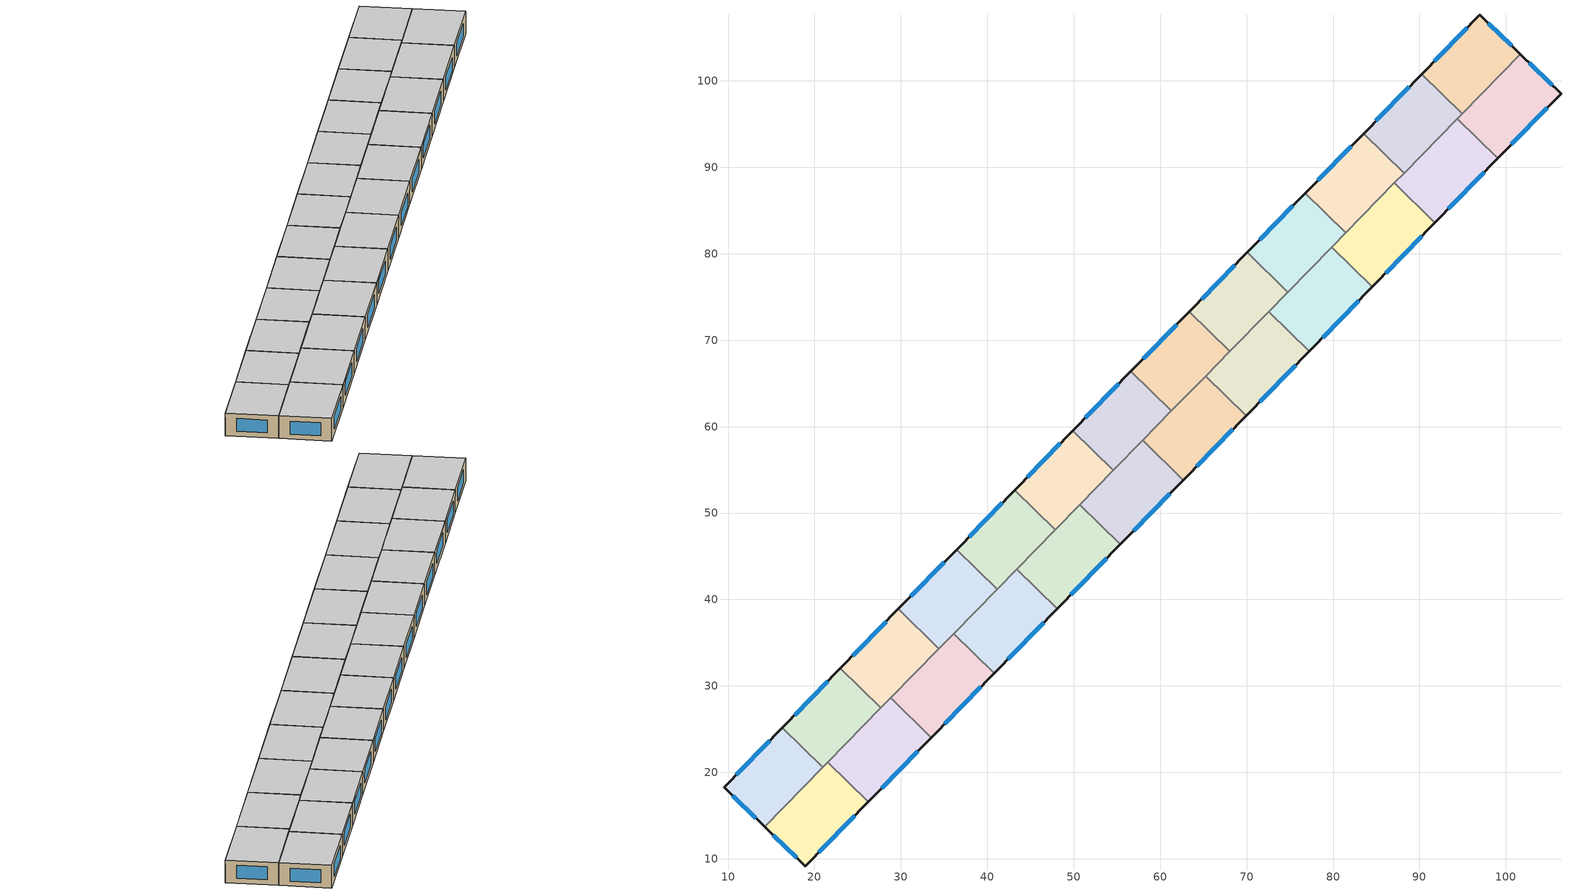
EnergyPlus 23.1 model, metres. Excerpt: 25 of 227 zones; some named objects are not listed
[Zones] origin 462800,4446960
b34ba2d606779dca_F3_dwelling_0
 floor to b34ba2d606779dca_F2_dwelling_0 (EU_floor_Construction): 101.67,103.07 94.93,96.19 90.25,100.77 96.97,107.64 z9
 wall outside (EU_wall_Construction): 101.67,103.07 96.97,107.64 90.25,100.77 z9:12
 wall to b34ba2d606779dca_F3_dwelling_1 (EU_wall_Construction): 90.25,100.77 94.93,96.19 z9:12
 wall to b34ba2d606779dca_F3_dwelling_13 (EU_wall_Construction): 94.93,96.19 101.67,103.07 z9:12
 window (EU_Window_Construction): 95.53,106.17 91.69,102.24 / 100.66,104.05 97.97,106.66 z9.64:11.36
 ceiling to b34ba2d606779dca_F4_dwelling_0 (EU_floor_Construction): 94.93,96.19 101.67,103.07 96.97,107.64 90.25,100.77 z12
b34ba2d606779dca_F3_dwelling_1
 floor to b34ba2d606779dca_F2_dwelling_1 (EU_floor_Construction): 94.93,96.19 88.21,89.31 83.52,93.9 90.25,100.77 z9
 wall outside (EU_wall_Construction): 90.25,100.77 83.52,93.9 z9:12
 wall to b34ba2d606779dca_F3_dwelling_2 (EU_wall_Construction): 83.52,93.9 88.21,89.31 z9:12
 wall to b34ba2d606779dca_F3_dwelling_14 (EU_wall_Construction): 88.21,89.31 94.39,95.63 z9:12
 wall to b34ba2d606779dca_F3_dwelling_13 (EU_wall_Construction): 94.39,95.63 94.93,96.19 z9:12
 window (EU_Window_Construction): 88.81,99.3 84.96,95.37 z9.64:11.36
 ceiling to b34ba2d606779dca_F4_dwelling_1 (EU_floor_Construction): 88.21,89.31 94.93,96.19 90.25,100.77 83.52,93.9 z12
b34ba2d606779dca_F3_dwelling_10
 floor to b34ba2d606779dca_F2_dwelling_10 (EU_floor_Construction): 34.41,34.32 27.68,27.45 22.99,32.03 29.72,38.91 z9
 wall outside (EU_wall_Construction): 29.72,38.91 22.99,32.03 z9:12
 wall to b34ba2d606779dca_F3_dwelling_9 (EU_wall_Construction): 34.41,34.32 29.72,38.91 z9:12
 wall to b34ba2d606779dca_F3_dwelling_11 (EU_wall_Construction): 22.99,32.03 27.68,27.45 z9:12
 wall to b34ba2d606779dca_F3_dwelling_22 (EU_wall_Construction): 28.82,28.61 34.41,34.32 z9:12
 wall to b34ba2d606779dca_F3_dwelling_23 (EU_wall_Construction): 27.68,27.45 28.82,28.61 z9:12
 window (EU_Window_Construction): 28.28,37.43 24.43,33.5 z9.64:11.36
 ceiling to b34ba2d606779dca_F4_dwelling_10 (EU_floor_Construction): 27.68,27.45 34.41,34.32 29.72,38.91 22.99,32.03 z12
b34ba2d606779dca_F3_dwelling_11
 floor to b34ba2d606779dca_F2_dwelling_11 (EU_floor_Construction): 27.68,27.45 20.96,20.57 16.27,25.16 22.99,32.03 z9
 wall outside (EU_wall_Construction): 22.99,32.03 16.27,25.16 z9:12
 wall to b34ba2d606779dca_F3_dwelling_12 (EU_wall_Construction): 16.27,25.16 20.96,20.57 z9:12
 wall to b34ba2d606779dca_F3_dwelling_23 (EU_wall_Construction): 21.54,21.17 27.68,27.45 z9:12
 wall to b34ba2d606779dca_F3_dwelling_24 (EU_wall_Construction): 20.96,20.57 21.54,21.17 z9:12
 window (EU_Window_Construction): 21.55,30.56 17.71,26.63 z9.64:11.36
 ceiling to b34ba2d606779dca_F4_dwelling_11 (EU_floor_Construction): 20.96,20.57 27.68,27.45 22.99,32.03 16.27,25.16 z12
b34ba2d606779dca_F3_dwelling_12
 floor to b34ba2d606779dca_F2_dwelling_12 (EU_floor_Construction): 20.96,20.57 14.24,13.71 9.53,18.27 16.27,25.16 z9
 wall outside (EU_wall_Construction): 16.27,25.16 9.53,18.27 14.24,13.71 z9:12
 wall to b34ba2d606779dca_F3_dwelling_24 (EU_wall_Construction): 14.24,13.71 20.96,20.57 z9:12
 window (EU_Window_Construction): 10.54,17.29 13.23,14.69 / 14.83,23.68 10.97,19.75 z9.64:11.36
 ceiling to b34ba2d606779dca_F4_dwelling_12 (EU_floor_Construction): 14.24,13.71 20.96,20.57 16.27,25.16 9.53,18.27 z12
b34ba2d606779dca_F3_dwelling_13
 floor to b34ba2d606779dca_F2_dwelling_13 (EU_floor_Construction): 106.37,98.5 99.08,91.05 94.39,95.63 101.67,103.07 z9
 wall outside (EU_wall_Construction): 99.08,91.05 106.37,98.5 101.67,103.07 z9:12
 wall to b34ba2d606779dca_F3_dwelling_14 (EU_wall_Construction): 94.39,95.63 99.08,91.05 z9:12
 window (EU_Window_Construction): 105.36,99.48 102.68,102.09 / 100.64,92.64 104.81,96.91 z9.64:11.36
 ceiling to b34ba2d606779dca_F4_dwelling_13 (EU_floor_Construction): 99.08,91.05 106.37,98.5 101.67,103.07 94.39,95.63 z12
b34ba2d606779dca_F3_dwelling_14
 floor to b34ba2d606779dca_F2_dwelling_14 (EU_floor_Construction): 99.08,91.05 91.79,83.6 87.11,88.19 94.39,95.63 z9
 wall outside (EU_wall_Construction): 91.79,83.6 99.08,91.05 z9:12
 wall to b34ba2d606779dca_F3_dwelling_15 (EU_wall_Construction): 87.11,88.19 91.79,83.6 z9:12
 wall to b34ba2d606779dca_F3_dwelling_2 (EU_wall_Construction): 88.21,89.31 87.11,88.19 z9:12
 window (EU_Window_Construction): 93.35,85.2 97.52,89.45 z9.64:11.36
 ceiling to b34ba2d606779dca_F4_dwelling_14 (EU_floor_Construction): 91.79,83.6 99.08,91.05 94.39,95.63 87.11,88.19 z12
b34ba2d606779dca_F3_dwelling_15
 floor to b34ba2d606779dca_F2_dwelling_15 (EU_floor_Construction): 91.79,83.6 84.51,76.16 79.82,80.74 87.11,88.19 z9
 wall outside (EU_wall_Construction): 84.51,76.16 91.79,83.6 z9:12
 wall to b34ba2d606779dca_F3_dwelling_16 (EU_wall_Construction): 79.82,80.74 84.51,76.16 z9:12
 wall to b34ba2d606779dca_F3_dwelling_2 (EU_wall_Construction): 87.11,88.19 81.48,82.44 z9:12
 wall to b34ba2d606779dca_F3_dwelling_3 (EU_wall_Construction): 81.48,82.44 79.82,80.74 z9:12
 window (EU_Window_Construction): 86.07,77.75 90.23,82.01 z9.64:11.36
 ceiling to b34ba2d606779dca_F4_dwelling_15 (EU_floor_Construction): 84.51,76.16 91.79,83.6 87.11,88.19 79.82,80.74 z12
b34ba2d606779dca_F3_dwelling_16
 floor to b34ba2d606779dca_F2_dwelling_16 (EU_floor_Construction): 84.51,76.16 77.22,68.71 72.54,73.29 79.82,80.74 z9
 wall outside (EU_wall_Construction): 77.22,68.71 84.51,76.16 z9:12
 wall to b34ba2d606779dca_F3_dwelling_17 (EU_wall_Construction): 72.54,73.29 77.22,68.71 z9:12
 wall to b34ba2d606779dca_F3_dwelling_3 (EU_wall_Construction): 79.82,80.74 74.76,75.57 z9:12
 wall to b34ba2d606779dca_F3_dwelling_4 (EU_wall_Construction): 74.76,75.57 72.54,73.29 z9:12
 window (EU_Window_Construction): 78.78,70.3 82.95,74.56 z9.64:11.36
 ceiling to b34ba2d606779dca_F4_dwelling_16 (EU_floor_Construction): 77.22,68.71 84.51,76.16 79.82,80.74 72.54,73.29 z12
b34ba2d606779dca_F3_dwelling_17
 floor to b34ba2d606779dca_F2_dwelling_17 (EU_floor_Construction): 77.22,68.71 69.94,61.26 65.25,65.85 72.54,73.29 z9
 wall outside (EU_wall_Construction): 69.94,61.26 77.22,68.71 z9:12
 wall to b34ba2d606779dca_F3_dwelling_18 (EU_wall_Construction): 65.25,65.85 69.94,61.26 z9:12
 wall to b34ba2d606779dca_F3_dwelling_4 (EU_wall_Construction): 72.54,73.29 68.03,68.69 z9:12
 wall to b34ba2d606779dca_F3_dwelling_5 (EU_wall_Construction): 68.03,68.69 65.25,65.85 z9:12
 window (EU_Window_Construction): 71.5,62.86 75.66,67.11 z9.64:11.36
 ceiling to b34ba2d606779dca_F4_dwelling_17 (EU_floor_Construction): 69.94,61.26 77.22,68.71 72.54,73.29 65.25,65.85 z12
b34ba2d606779dca_F3_dwelling_18
 floor to b34ba2d606779dca_F2_dwelling_18 (EU_floor_Construction): 69.94,61.26 62.65,53.82 57.97,58.4 65.25,65.85 z9
 wall outside (EU_wall_Construction): 62.65,53.82 69.94,61.26 z9:12
 wall to b34ba2d606779dca_F3_dwelling_19 (EU_wall_Construction): 57.97,58.4 62.65,53.82 z9:12
 wall to b34ba2d606779dca_F3_dwelling_5 (EU_wall_Construction): 65.25,65.85 61.31,61.82 z9:12
 wall to b34ba2d606779dca_F3_dwelling_6 (EU_wall_Construction): 61.31,61.82 57.97,58.4 z9:12
 window (EU_Window_Construction): 64.21,55.41 68.38,59.67 z9.64:11.36
 ceiling to b34ba2d606779dca_F4_dwelling_18 (EU_floor_Construction): 62.65,53.82 69.94,61.26 65.25,65.85 57.97,58.4 z12
b34ba2d606779dca_F3_dwelling_19
 floor to b34ba2d606779dca_F2_dwelling_19 (EU_floor_Construction): 62.65,53.82 55.37,46.37 50.68,50.96 57.97,58.4 z9
 wall outside (EU_wall_Construction): 55.37,46.37 62.65,53.82 z9:12
 wall to b34ba2d606779dca_F3_dwelling_20 (EU_wall_Construction): 50.68,50.96 55.37,46.37 z9:12
 wall to b34ba2d606779dca_F3_dwelling_7 (EU_wall_Construction): 54.58,54.94 50.68,50.96 z9:12
 wall to b34ba2d606779dca_F3_dwelling_6 (EU_wall_Construction): 57.97,58.4 54.58,54.94 z9:12
 window (EU_Window_Construction): 56.93,47.97 61.09,52.22 z9.64:11.36
 ceiling to b34ba2d606779dca_F4_dwelling_19 (EU_floor_Construction): 55.37,46.37 62.65,53.82 57.97,58.4 50.68,50.96 z12
b34ba2d606779dca_F3_dwelling_2
 floor to b34ba2d606779dca_F2_dwelling_2 (EU_floor_Construction): 88.21,89.31 81.48,82.44 76.8,87.03 83.52,93.9 z9
 wall outside (EU_wall_Construction): 83.52,93.9 76.8,87.03 z9:12
 wall to b34ba2d606779dca_F3_dwelling_3 (EU_wall_Construction): 76.8,87.03 81.48,82.44 z9:12
 window (EU_Window_Construction): 82.08,92.43 78.24,88.5 z9.64:11.36
 ceiling to b34ba2d606779dca_F4_dwelling_2 (EU_floor_Construction): 81.48,82.44 88.21,89.31 83.52,93.9 76.8,87.03 z12
b34ba2d606779dca_F3_dwelling_20
 floor to b34ba2d606779dca_F2_dwelling_20 (EU_floor_Construction): 55.37,46.37 48.08,38.92 43.4,43.51 50.68,50.96 z9
 wall outside (EU_wall_Construction): 48.08,38.92 55.37,46.37 z9:12
 wall to b34ba2d606779dca_F3_dwelling_21 (EU_wall_Construction): 43.4,43.51 48.08,38.92 z9:12
 wall to b34ba2d606779dca_F3_dwelling_8 (EU_wall_Construction): 47.86,48.07 43.4,43.51 z9:12
 wall to b34ba2d606779dca_F3_dwelling_7 (EU_wall_Construction): 50.68,50.95 47.86,48.07 z9:12
 window (EU_Window_Construction): 49.64,40.52 53.81,44.78 z9.64:11.36
 ceiling to b34ba2d606779dca_F4_dwelling_20 (EU_floor_Construction): 48.08,38.92 55.37,46.37 50.68,50.96 43.4,43.51 z12
b34ba2d606779dca_F3_dwelling_21
 floor to b34ba2d606779dca_F2_dwelling_21 (EU_floor_Construction): 48.08,38.92 40.79,31.48 36.11,36.06 43.4,43.51 z9
 wall outside (EU_wall_Construction): 40.79,31.48 48.08,38.92 z9:12
 wall to b34ba2d606779dca_F3_dwelling_22 (EU_wall_Construction): 36.11,36.06 40.79,31.48 z9:12
 wall to b34ba2d606779dca_F3_dwelling_9 (EU_wall_Construction): 41.13,41.19 36.11,36.06 z9:12
 wall to b34ba2d606779dca_F3_dwelling_8 (EU_wall_Construction): 43.39,43.51 41.13,41.2 z9:12
 window (EU_Window_Construction): 42.36,33.07 46.52,37.33 z9.64:11.36
 ceiling to b34ba2d606779dca_F4_dwelling_21 (EU_floor_Construction): 40.79,31.48 48.08,38.92 43.4,43.51 36.11,36.06 z12
b34ba2d606779dca_F3_dwelling_22
 floor to b34ba2d606779dca_F2_dwelling_22 (EU_floor_Construction): 40.79,31.48 33.51,24.03 28.82,28.61 36.11,36.06 z9
 wall outside (EU_wall_Construction): 33.51,24.03 40.79,31.48 z9:12
 wall to b34ba2d606779dca_F3_dwelling_23 (EU_wall_Construction): 28.82,28.61 33.51,24.03 z9:12
 wall to b34ba2d606779dca_F3_dwelling_9 (EU_wall_Construction): 36.11,36.06 34.41,34.32 z9:12
 window (EU_Window_Construction): 35.07,25.62 39.23,29.88 z9.64:11.36
 ceiling to b34ba2d606779dca_F4_dwelling_22 (EU_floor_Construction): 33.51,24.03 40.79,31.48 36.11,36.06 28.82,28.61 z12
b34ba2d606779dca_F3_dwelling_23
 floor to b34ba2d606779dca_F2_dwelling_23 (EU_floor_Construction): 33.51,24.03 26.22,16.58 21.54,21.17 28.82,28.61 z9
 wall outside (EU_wall_Construction): 26.22,16.58 33.51,24.03 z9:12
 wall to b34ba2d606779dca_F3_dwelling_24 (EU_wall_Construction): 21.54,21.17 26.22,16.58 z9:12
 window (EU_Window_Construction): 27.78,18.18 31.95,22.43 z9.64:11.36
 ceiling to b34ba2d606779dca_F4_dwelling_23 (EU_floor_Construction): 26.22,16.58 33.51,24.03 28.82,28.61 21.54,21.17 z12
b34ba2d606779dca_F3_dwelling_24
 floor to b34ba2d606779dca_F2_dwelling_24 (EU_floor_Construction): 26.22,16.58 18.95,9.15 14.24,13.71 21.54,21.17 z9
 wall outside (EU_wall_Construction): 14.24,13.71 18.95,9.15 26.22,16.58 z9:12
 window (EU_Window_Construction): 20.51,10.74 24.66,14.99 / 15.25,12.73 17.94,10.12 z9.64:11.36
 ceiling to b34ba2d606779dca_F4_dwelling_24 (EU_floor_Construction): 18.95,9.15 26.22,16.58 21.54,21.17 14.24,13.71 z12
b34ba2d606779dca_F3_dwelling_3
 floor to b34ba2d606779dca_F2_dwelling_3 (EU_floor_Construction): 81.48,82.44 74.76,75.57 70.07,80.15 76.8,87.03 z9
 wall outside (EU_wall_Construction): 76.8,87.03 70.07,80.15 z9:12
 wall to b34ba2d606779dca_F3_dwelling_4 (EU_wall_Construction): 70.07,80.15 74.76,75.57 z9:12
 window (EU_Window_Construction): 75.36,85.55 71.51,81.62 z9.64:11.36
 ceiling to b34ba2d606779dca_F4_dwelling_3 (EU_floor_Construction): 74.76,75.57 81.48,82.44 76.8,87.03 70.07,80.15 z12
b34ba2d606779dca_F3_dwelling_4
 floor to b34ba2d606779dca_F2_dwelling_4 (EU_floor_Construction): 74.76,75.57 68.03,68.69 63.35,73.28 70.07,80.15 z9
 wall outside (EU_wall_Construction): 70.07,80.15 63.35,73.28 z9:12
 wall to b34ba2d606779dca_F3_dwelling_5 (EU_wall_Construction): 63.35,73.28 68.03,68.69 z9:12
 window (EU_Window_Construction): 68.63,78.68 64.79,74.75 z9.64:11.36
 ceiling to b34ba2d606779dca_F4_dwelling_4 (EU_floor_Construction): 68.03,68.69 74.76,75.57 70.07,80.15 63.35,73.28 z12
b34ba2d606779dca_F3_dwelling_5
 floor to b34ba2d606779dca_F2_dwelling_5 (EU_floor_Construction): 68.03,68.69 61.31,61.82 56.62,66.4 63.35,73.28 z9
 wall outside (EU_wall_Construction): 63.35,73.28 56.62,66.4 z9:12
 wall to b34ba2d606779dca_F3_dwelling_6 (EU_wall_Construction): 56.62,66.4 61.31,61.82 z9:12
 window (EU_Window_Construction): 61.91,71.8 58.06,67.87 z9.64:11.36
 ceiling to b34ba2d606779dca_F4_dwelling_5 (EU_floor_Construction): 61.31,61.82 68.03,68.69 63.35,73.28 56.62,66.4 z12
b34ba2d606779dca_F3_dwelling_6
 floor to b34ba2d606779dca_F2_dwelling_6 (EU_floor_Construction): 61.31,61.82 54.58,54.94 49.9,59.53 56.62,66.4 z9
 wall outside (EU_wall_Construction): 56.62,66.4 49.9,59.53 z9:12
 wall to b34ba2d606779dca_F3_dwelling_7 (EU_wall_Construction): 49.9,59.53 54.58,54.94 z9:12
 window (EU_Window_Construction): 55.18,64.93 51.34,61 z9.64:11.36
 ceiling to b34ba2d606779dca_F4_dwelling_6 (EU_floor_Construction): 54.58,54.94 61.31,61.82 56.62,66.4 49.9,59.53 z12
b34ba2d606779dca_F3_dwelling_7
 floor to b34ba2d606779dca_F2_dwelling_7 (EU_floor_Construction): 54.58,54.94 47.86,48.07 43.17,52.65 49.9,59.53 z9
 wall outside (EU_wall_Construction): 49.9,59.53 43.17,52.65 z9:12
 wall to b34ba2d606779dca_F3_dwelling_8 (EU_wall_Construction): 43.17,52.65 47.86,48.07 z9:12
 window (EU_Window_Construction): 48.46,58.06 44.61,54.13 z9.64:11.36
 ceiling to b34ba2d606779dca_F4_dwelling_7 (EU_floor_Construction): 47.86,48.07 54.58,54.94 49.9,59.53 43.17,52.65 z12
b34ba2d606779dca_F3_dwelling_8
 floor to b34ba2d606779dca_F2_dwelling_8 (EU_floor_Construction): 47.86,48.07 41.13,41.2 36.45,45.78 43.17,52.65 z9
 wall outside (EU_wall_Construction): 43.17,52.65 36.45,45.78 z9:12
 wall to b34ba2d606779dca_F3_dwelling_9 (EU_wall_Construction): 36.45,45.78 41.13,41.2 z9:12
 window (EU_Window_Construction): 41.73,51.18 37.89,47.25 z9.64:11.36
 ceiling to b34ba2d606779dca_F4_dwelling_8 (EU_floor_Construction): 41.13,41.2 47.86,48.07 43.17,52.65 36.45,45.78 z12
b34ba2d606779dca_F3_dwelling_9
 floor to b34ba2d606779dca_F2_dwelling_9 (EU_floor_Construction): 41.13,41.2 34.41,34.32 29.72,38.91 36.45,45.78 z9
 wall outside (EU_wall_Construction): 36.45,45.78 29.72,38.91 z9:12
 window (EU_Window_Construction): 35,44.31 31.16,40.38 z9.64:11.36
 ceiling to b34ba2d606779dca_F4_dwelling_9 (EU_floor_Construction): 34.41,34.32 41.13,41.2 36.45,45.78 29.72,38.91 z12
[Building]
EU S2 Campaign: North Axis=0; Terrain=City; Solar Distribution=FullExterior
[Site:Location]
Yerevan-Zvartnots.Intl.AP: Latitude=40.15; Longitude=44.383; Time Zone=4; Elevation=854
[SizingPeriod:WeatherFileDays]
AnnualSizingPeriod: Begin Month=1; Begin Day of Month=1; End Month=12; End Day of Month=31; Day of Week for Start Day=Monday; Use Weather File Daylight Saving Period=No; Use Weather File Rain and Snow Indicators=No
[MATERIAL]
EU_InternalMass_Material: Roughness=MediumRough; Thickness=0.1; Conductivity=1; Density=1800; Specific Heat=900; Thermal Absorptance=0.9; Solar Absorptance=0.7; Visible Absorptance=0.7
[MATERIAL:NOMASS] Roughness=MediumRough; Thermal Absorptance=0.9; Solar Absorptance=0.7; Visible Absorptance=0.7
Name | Thermal Resistance
EU_wall_NoMass | 1.05043
EU_floor_NoMass | 0.478065
[WINDOWMATERIAL:SIMPLEGLAZINGSYSTEM]
EU_Window_SimpleGlazing: UFactor=2.5566; Solar Heat Gain Coefficient=0.75; Visible Transmittance=0.75
[CONSTRUCTION]
EU_wall_Construction: EU_wall_NoMass
EU_floor_Construction: EU_floor_NoMass
EU_Window_Construction: EU_Window_SimpleGlazing
EU_InternalMass_Construction: EU_InternalMass_Material
[ZONE] Type=1; Multiplier=1; Ceiling Height=autocalculate; Floor Area=autocalculate; Part of Total Floor Area=Yes
Name | Volume
b34ba2d606779dca_F3_dwelling_0; b34ba2d606779dca_F3_dwelling_1; b34ba2d606779dca_F3_dwelling_8 | 189.155
b34ba2d606779dca_F3_dwelling_10; b34ba2d606779dca_F3_dwelling_4; b34ba2d606779dca_F3_dwelling_6 | 189.137
b34ba2d606779dca_F3_dwelling_11; b34ba2d606779dca_F3_dwelling_3; b34ba2d606779dca_F3_dwelling_7 | 189.154
b34ba2d606779dca_F3_dwelling_12 | 189.159
b34ba2d606779dca_F3_dwelling_13 | 204.907
b34ba2d606779dca_F3_dwelling_14 | 204.917
b34ba2d606779dca_F3_dwelling_15 | 204.889
b34ba2d606779dca_F3_dwelling_16 | 204.899
b34ba2d606779dca_F3_dwelling_17 | 204.913
b34ba2d606779dca_F3_dwelling_18 | 204.903
b34ba2d606779dca_F3_dwelling_19 | 204.927
b34ba2d606779dca_F3_dwelling_2 | 189.172
b34ba2d606779dca_F3_dwelling_20 | 204.877
b34ba2d606779dca_F3_dwelling_21 | 204.905
b34ba2d606779dca_F3_dwelling_22; b34ba2d606779dca_F3_dwelling_23 | 204.909
b34ba2d606779dca_F3_dwelling_24 | 204.91
b34ba2d606779dca_F3_dwelling_5 | 189.164
b34ba2d606779dca_F3_dwelling_9 | 189.165
[INTERNALMASS] Construction=EU_InternalMass_Construction
Name | Zone or ZoneList | Surface Area
b34ba2d606779dca_F3_dwelling_0_EU_InternalMass | b34ba2d606779dca_F3_dwelling_0 | 63.0516
b34ba2d606779dca_F3_dwelling_1_EU_InternalMass | b34ba2d606779dca_F3_dwelling_1 | 63.0514
b34ba2d606779dca_F3_dwelling_2_EU_InternalMass | b34ba2d606779dca_F3_dwelling_2 | 63.0571
b34ba2d606779dca_F3_dwelling_3_EU_InternalMass | b34ba2d606779dca_F3_dwelling_3 | 63.0514
b34ba2d606779dca_F3_dwelling_4_EU_InternalMass | b34ba2d606779dca_F3_dwelling_4 | 63.0457
b34ba2d606779dca_F3_dwelling_5_EU_InternalMass | b34ba2d606779dca_F3_dwelling_5 | 63.055
b34ba2d606779dca_F3_dwelling_6_EU_InternalMass | b34ba2d606779dca_F3_dwelling_6 | 63.0457
b34ba2d606779dca_F3_dwelling_7_EU_InternalMass | b34ba2d606779dca_F3_dwelling_7 | 63.0514
b34ba2d606779dca_F3_dwelling_8_EU_InternalMass | b34ba2d606779dca_F3_dwelling_8 | 63.0514
b34ba2d606779dca_F3_dwelling_9_EU_InternalMass | b34ba2d606779dca_F3_dwelling_9 | 63.055
b34ba2d606779dca_F3_dwelling_10_EU_InternalMass | b34ba2d606779dca_F3_dwelling_10 | 63.0457
b34ba2d606779dca_F3_dwelling_11_EU_InternalMass | b34ba2d606779dca_F3_dwelling_11 | 63.0514
b34ba2d606779dca_F3_dwelling_12_EU_InternalMass | b34ba2d606779dca_F3_dwelling_12 | 63.0531
b34ba2d606779dca_F3_dwelling_13_EU_InternalMass | b34ba2d606779dca_F3_dwelling_13 | 68.3024
b34ba2d606779dca_F3_dwelling_14_EU_InternalMass | b34ba2d606779dca_F3_dwelling_14 | 68.3057
b34ba2d606779dca_F3_dwelling_15_EU_InternalMass | b34ba2d606779dca_F3_dwelling_15 | 68.2964
b34ba2d606779dca_F3_dwelling_16_EU_InternalMass | b34ba2d606779dca_F3_dwelling_16 | 68.2997
b34ba2d606779dca_F3_dwelling_17_EU_InternalMass | b34ba2d606779dca_F3_dwelling_17 | 68.3044
b34ba2d606779dca_F3_dwelling_18_EU_InternalMass | b34ba2d606779dca_F3_dwelling_18 | 68.3011
b34ba2d606779dca_F3_dwelling_19_EU_InternalMass | b34ba2d606779dca_F3_dwelling_19 | 68.309
b34ba2d606779dca_F3_dwelling_20_EU_InternalMass | b34ba2d606779dca_F3_dwelling_20 | 68.2924
b34ba2d606779dca_F3_dwelling_21_EU_InternalMass | b34ba2d606779dca_F3_dwelling_21 | 68.3054
b34ba2d606779dca_F3_dwelling_22_EU_InternalMass | b34ba2d606779dca_F3_dwelling_22 | 68.303
b34ba2d606779dca_F3_dwelling_23_EU_InternalMass | b34ba2d606779dca_F3_dwelling_23 | 68.303
b34ba2d606779dca_F3_dwelling_24_EU_InternalMass | b34ba2d606779dca_F3_dwelling_24 | 68.3033
[OTHEREQUIPMENT] Fuel Type=Electricity; Design Level Calculation Method=Watts/Area; Power per Zone Floor Area=1; Fraction Latent=0; Fraction Radiant=0; Fraction Lost=0; Carbon Dioxide Generation Rate=0; EndUse Subcategory=EU_Step8_InternalGains
Name | Zone or ZoneList or Space or SpaceList | Schedule
EU_Step8_InternalGain_b34ba2d606779dca_F3_dwelling_0_f000 | b34ba2d606779dca_F3_dwelling_0 | EU_Step8_GainSchedule_b34ba2d606779dca_F3_dwelling_0_f000
EU_Step8_InternalGain_b34ba2d606779dca_F3_dwelling_1_f000 | b34ba2d606779dca_F3_dwelling_1 | EU_Step8_GainSchedule_b34ba2d606779dca_F3_dwelling_1_f000
EU_Step8_InternalGain_b34ba2d606779dca_F3_dwelling_2_f000 | b34ba2d606779dca_F3_dwelling_2 | EU_Step8_GainSchedule_b34ba2d606779dca_F3_dwelling_2_f000
EU_Step8_InternalGain_b34ba2d606779dca_F3_dwelling_3_f000 | b34ba2d606779dca_F3_dwelling_3 | EU_Step8_GainSchedule_b34ba2d606779dca_F3_dwelling_3_f000
EU_Step8_InternalGain_b34ba2d606779dca_F3_dwelling_4_f000 | b34ba2d606779dca_F3_dwelling_4 | EU_Step8_GainSchedule_b34ba2d606779dca_F3_dwelling_4_f000
EU_Step8_InternalGain_b34ba2d606779dca_F3_dwelling_5_f000 | b34ba2d606779dca_F3_dwelling_5 | EU_Step8_GainSchedule_b34ba2d606779dca_F3_dwelling_5_f000
EU_Step8_InternalGain_b34ba2d606779dca_F3_dwelling_6_f000 | b34ba2d606779dca_F3_dwelling_6 | EU_Step8_GainSchedule_b34ba2d606779dca_F3_dwelling_6_f000
EU_Step8_InternalGain_b34ba2d606779dca_F3_dwelling_7_f000 | b34ba2d606779dca_F3_dwelling_7 | EU_Step8_GainSchedule_b34ba2d606779dca_F3_dwelling_7_f000
EU_Step8_InternalGain_b34ba2d606779dca_F3_dwelling_8_f000 | b34ba2d606779dca_F3_dwelling_8 | EU_Step8_GainSchedule_b34ba2d606779dca_F3_dwelling_8_f000
EU_Step8_InternalGain_b34ba2d606779dca_F3_dwelling_9_f000 | b34ba2d606779dca_F3_dwelling_9 | EU_Step8_GainSchedule_b34ba2d606779dca_F3_dwelling_9_f000
EU_Step8_InternalGain_b34ba2d606779dca_F3_dwelling_10_f000 | b34ba2d606779dca_F3_dwelling_10 | EU_Step8_GainSchedule_b34ba2d606779dca_F3_dwelling_10_f000
EU_Step8_InternalGain_b34ba2d606779dca_F3_dwelling_11_f000 | b34ba2d606779dca_F3_dwelling_11 | EU_Step8_GainSchedule_b34ba2d606779dca_F3_dwelling_11_f000
EU_Step8_InternalGain_b34ba2d606779dca_F3_dwelling_12_f000 | b34ba2d606779dca_F3_dwelling_12 | EU_Step8_GainSchedule_b34ba2d606779dca_F3_dwelling_12_f000
EU_Step8_InternalGain_b34ba2d606779dca_F3_dwelling_13_f000 | b34ba2d606779dca_F3_dwelling_13 | EU_Step8_GainSchedule_b34ba2d606779dca_F3_dwelling_13_f000
EU_Step8_InternalGain_b34ba2d606779dca_F3_dwelling_14_f000 | b34ba2d606779dca_F3_dwelling_14 | EU_Step8_GainSchedule_b34ba2d606779dca_F3_dwelling_14_f000
EU_Step8_InternalGain_b34ba2d606779dca_F3_dwelling_15_f000 | b34ba2d606779dca_F3_dwelling_15 | EU_Step8_GainSchedule_b34ba2d606779dca_F3_dwelling_15_f000
EU_Step8_InternalGain_b34ba2d606779dca_F3_dwelling_16_f000 | b34ba2d606779dca_F3_dwelling_16 | EU_Step8_GainSchedule_b34ba2d606779dca_F3_dwelling_16_f000
EU_Step8_InternalGain_b34ba2d606779dca_F3_dwelling_17_f000 | b34ba2d606779dca_F3_dwelling_17 | EU_Step8_GainSchedule_b34ba2d606779dca_F3_dwelling_17_f000
EU_Step8_InternalGain_b34ba2d606779dca_F3_dwelling_18_f000 | b34ba2d606779dca_F3_dwelling_18 | EU_Step8_GainSchedule_b34ba2d606779dca_F3_dwelling_18_f000
EU_Step8_InternalGain_b34ba2d606779dca_F3_dwelling_19_f000 | b34ba2d606779dca_F3_dwelling_19 | EU_Step8_GainSchedule_b34ba2d606779dca_F3_dwelling_19_f000
EU_Step8_InternalGain_b34ba2d606779dca_F3_dwelling_20_f000 | b34ba2d606779dca_F3_dwelling_20 | EU_Step8_GainSchedule_b34ba2d606779dca_F3_dwelling_20_f000
EU_Step8_InternalGain_b34ba2d606779dca_F3_dwelling_21_f000 | b34ba2d606779dca_F3_dwelling_21 | EU_Step8_GainSchedule_b34ba2d606779dca_F3_dwelling_21_f000
EU_Step8_InternalGain_b34ba2d606779dca_F3_dwelling_22_f000 | b34ba2d606779dca_F3_dwelling_22 | EU_Step8_GainSchedule_b34ba2d606779dca_F3_dwelling_22_f000
EU_Step8_InternalGain_b34ba2d606779dca_F3_dwelling_23_f000 | b34ba2d606779dca_F3_dwelling_23 | EU_Step8_GainSchedule_b34ba2d606779dca_F3_dwelling_23_f000
EU_Step8_InternalGain_b34ba2d606779dca_F3_dwelling_24_f000 | b34ba2d606779dca_F3_dwelling_24 | EU_Step8_GainSchedule_b34ba2d606779dca_F3_dwelling_24_f000
[ZONEVENTILATION:DESIGNFLOWRATE] Schedule=EU_AlwaysOn; Design Flow Rate Calculation Method=AirChanges/Hour; Air Changes per Hour=0.557805; Ventilation Type=Natural; Fan Pressure Rise=0; Fan Total Efficiency=1; Constant Term Coefficient=1; Temperature Term Coefficient=0; Velocity Term Coefficient=0; Velocity Squared Term Coefficient=0; Minimum Indoor Temperature=-100; Maximum Indoor Temperature=100; Delta Temperature=-100; Minimum Outdoor Temperature=-100; Maximum Outdoor Temperature=100; Maximum Wind Speed=40
Name | Zone or ZoneList or Space or SpaceList
EU_ConstantAir_b34ba2d606779dca_F3_dwelling_0 | b34ba2d606779dca_F3_dwelling_0
EU_ConstantAir_b34ba2d606779dca_F3_dwelling_1 | b34ba2d606779dca_F3_dwelling_1
EU_ConstantAir_b34ba2d606779dca_F3_dwelling_2 | b34ba2d606779dca_F3_dwelling_2
EU_ConstantAir_b34ba2d606779dca_F3_dwelling_3 | b34ba2d606779dca_F3_dwelling_3
EU_ConstantAir_b34ba2d606779dca_F3_dwelling_4 | b34ba2d606779dca_F3_dwelling_4
EU_ConstantAir_b34ba2d606779dca_F3_dwelling_5 | b34ba2d606779dca_F3_dwelling_5
EU_ConstantAir_b34ba2d606779dca_F3_dwelling_6 | b34ba2d606779dca_F3_dwelling_6
EU_ConstantAir_b34ba2d606779dca_F3_dwelling_7 | b34ba2d606779dca_F3_dwelling_7
EU_ConstantAir_b34ba2d606779dca_F3_dwelling_8 | b34ba2d606779dca_F3_dwelling_8
EU_ConstantAir_b34ba2d606779dca_F3_dwelling_9 | b34ba2d606779dca_F3_dwelling_9
EU_ConstantAir_b34ba2d606779dca_F3_dwelling_10 | b34ba2d606779dca_F3_dwelling_10
EU_ConstantAir_b34ba2d606779dca_F3_dwelling_11 | b34ba2d606779dca_F3_dwelling_11
EU_ConstantAir_b34ba2d606779dca_F3_dwelling_12 | b34ba2d606779dca_F3_dwelling_12
EU_ConstantAir_b34ba2d606779dca_F3_dwelling_13 | b34ba2d606779dca_F3_dwelling_13
EU_ConstantAir_b34ba2d606779dca_F3_dwelling_14 | b34ba2d606779dca_F3_dwelling_14
EU_ConstantAir_b34ba2d606779dca_F3_dwelling_15 | b34ba2d606779dca_F3_dwelling_15
EU_ConstantAir_b34ba2d606779dca_F3_dwelling_16 | b34ba2d606779dca_F3_dwelling_16
EU_ConstantAir_b34ba2d606779dca_F3_dwelling_17 | b34ba2d606779dca_F3_dwelling_17
EU_ConstantAir_b34ba2d606779dca_F3_dwelling_18 | b34ba2d606779dca_F3_dwelling_18
EU_ConstantAir_b34ba2d606779dca_F3_dwelling_19 | b34ba2d606779dca_F3_dwelling_19
EU_ConstantAir_b34ba2d606779dca_F3_dwelling_20 | b34ba2d606779dca_F3_dwelling_20
EU_ConstantAir_b34ba2d606779dca_F3_dwelling_21 | b34ba2d606779dca_F3_dwelling_21
EU_ConstantAir_b34ba2d606779dca_F3_dwelling_22 | b34ba2d606779dca_F3_dwelling_22
EU_ConstantAir_b34ba2d606779dca_F3_dwelling_23 | b34ba2d606779dca_F3_dwelling_23
EU_ConstantAir_b34ba2d606779dca_F3_dwelling_24 | b34ba2d606779dca_F3_dwelling_24
[HVACTEMPLATE:ZONE:IDEALLOADSAIRSYSTEM] System Availability Schedule=EU_AlwaysOn; Maximum Heating Supply Air Temperature=50; Minimum Cooling Supply Air Temperature=13; Maximum Heating Supply Air Humidity Ratio=0.0156; Minimum Cooling Supply Air Humidity Ratio=0.0077; Heating Limit=NoLimit; Cooling Limit=NoLimit; Heating Availability Schedule=EU_AlwaysOn; Cooling Availability Schedule=EU_CoolingOff; Dehumidification Control Type=ConstantSensibleHeatRatio; Cooling Sensible Heat Ratio=0.7; Dehumidification Setpoint=60; Humidification Control Type=None; Humidification Setpoint=30; Outdoor Air Method=None; Outdoor Air Flow Rate per Person=0.00944; Outdoor Air Flow Rate per Zone Floor Area=0; Outdoor Air Flow Rate per Zone=0; Demand Controlled Ventilation Type=None; Outdoor Air Economizer Type=NoEconomizer; Heat Recovery Type=None; Sensible Heat Recovery Effectiveness=0.7; Latent Heat Recovery Effectiveness=0.65
Name | Template Thermostat
b34ba2d606779dca_F3_dwelling_0 | EU_HeatOnly_b34ba2d606779dca_F3_dwelling_0
b34ba2d606779dca_F3_dwelling_1 | EU_HeatOnly_b34ba2d606779dca_F3_dwelling_1
b34ba2d606779dca_F3_dwelling_2 | EU_HeatOnly_b34ba2d606779dca_F3_dwelling_2
b34ba2d606779dca_F3_dwelling_3 | EU_HeatOnly_b34ba2d606779dca_F3_dwelling_3
b34ba2d606779dca_F3_dwelling_4 | EU_HeatOnly_b34ba2d606779dca_F3_dwelling_4
b34ba2d606779dca_F3_dwelling_5 | EU_HeatOnly_b34ba2d606779dca_F3_dwelling_5
b34ba2d606779dca_F3_dwelling_6 | EU_HeatOnly_b34ba2d606779dca_F3_dwelling_6
b34ba2d606779dca_F3_dwelling_7 | EU_HeatOnly_b34ba2d606779dca_F3_dwelling_7
b34ba2d606779dca_F3_dwelling_8 | EU_HeatOnly_b34ba2d606779dca_F3_dwelling_8
b34ba2d606779dca_F3_dwelling_9 | EU_HeatOnly_b34ba2d606779dca_F3_dwelling_9
b34ba2d606779dca_F3_dwelling_10 | EU_HeatOnly_b34ba2d606779dca_F3_dwelling_10
b34ba2d606779dca_F3_dwelling_11 | EU_HeatOnly_b34ba2d606779dca_F3_dwelling_11
b34ba2d606779dca_F3_dwelling_12 | EU_HeatOnly_b34ba2d606779dca_F3_dwelling_12
b34ba2d606779dca_F3_dwelling_13 | EU_HeatOnly_b34ba2d606779dca_F3_dwelling_13
b34ba2d606779dca_F3_dwelling_14 | EU_HeatOnly_b34ba2d606779dca_F3_dwelling_14
b34ba2d606779dca_F3_dwelling_15 | EU_HeatOnly_b34ba2d606779dca_F3_dwelling_15
b34ba2d606779dca_F3_dwelling_16 | EU_HeatOnly_b34ba2d606779dca_F3_dwelling_16
b34ba2d606779dca_F3_dwelling_17 | EU_HeatOnly_b34ba2d606779dca_F3_dwelling_17
b34ba2d606779dca_F3_dwelling_18 | EU_HeatOnly_b34ba2d606779dca_F3_dwelling_18
b34ba2d606779dca_F3_dwelling_19 | EU_HeatOnly_b34ba2d606779dca_F3_dwelling_19
b34ba2d606779dca_F3_dwelling_20 | EU_HeatOnly_b34ba2d606779dca_F3_dwelling_20
b34ba2d606779dca_F3_dwelling_21 | EU_HeatOnly_b34ba2d606779dca_F3_dwelling_21
b34ba2d606779dca_F3_dwelling_22 | EU_HeatOnly_b34ba2d606779dca_F3_dwelling_22
b34ba2d606779dca_F3_dwelling_23 | EU_HeatOnly_b34ba2d606779dca_F3_dwelling_23
b34ba2d606779dca_F3_dwelling_24 | EU_HeatOnly_b34ba2d606779dca_F3_dwelling_24
[SIZING:ZONE] Zone Cooling Design Supply Air Temperature Input Method=SupplyAirTemperature; Zone Cooling Design Supply Air Temperature=13; Zone Heating Design Supply Air Temperature Input Method=SupplyAirTemperature; Zone Heating Design Supply Air Temperature=50; Zone Cooling Design Supply Air Humidity Ratio=0.008; Zone Heating Design Supply Air Humidity Ratio=0.008; Cooling Design Air Flow Method=DesignDay; Cooling Design Air Flow Rate=0; Cooling Minimum Air Flow per Zone Floor Area=0.000762; Cooling Minimum Air Flow=0; Cooling Minimum Air Flow Fraction=0.2; Heating Design Air Flow Method=DesignDay; Heating Design Air Flow Rate=0; Heating Maximum Air Flow per Zone Floor Area=0.002032; Heating Maximum Air Flow=0.141576; Heating Maximum Air Flow Fraction=0.3; Account for Dedicated Outdoor Air System=No; Dedicated Outdoor Air System Control Strategy=NeutralSupplyAir; Dedicated Outdoor Air Low Setpoint Temperature for Design=autosize; Dedicated Outdoor Air High Setpoint Temperature for Design=autosize; Zone Load Sizing Method=Sensible Load Only No Latent Load; Zone Latent Cooling Design Supply Air Humidity Ratio Input Method=HumidityRatioDifference; Zone Cooling Design Supply Air Humidity Ratio Difference=0.005; Zone Latent Heating Design Supply Air Humidity Ratio Input Method=HumidityRatioDifference; Zone Humidification Design Supply Air Humidity Ratio Difference=0.005
b34ba2d606779dca_F3_dwelling_0; b34ba2d606779dca_F3_dwelling_1; b34ba2d606779dca_F3_dwelling_2; b34ba2d606779dca_F3_dwelling_3; b34ba2d606779dca_F3_dwelling_4; b34ba2d606779dca_F3_dwelling_5; b34ba2d606779dca_F3_dwelling_6; b34ba2d606779dca_F3_dwelling_7; b34ba2d606779dca_F3_dwelling_8; b34ba2d606779dca_F3_dwelling_9; b34ba2d606779dca_F3_dwelling_10; b34ba2d606779dca_F3_dwelling_11; b34ba2d606779dca_F3_dwelling_12; b34ba2d606779dca_F3_dwelling_13; b34ba2d606779dca_F3_dwelling_14; b34ba2d606779dca_F3_dwelling_15; b34ba2d606779dca_F3_dwelling_16; b34ba2d606779dca_F3_dwelling_17; b34ba2d606779dca_F3_dwelling_18; b34ba2d606779dca_F3_dwelling_19; b34ba2d606779dca_F3_dwelling_20; b34ba2d606779dca_F3_dwelling_21; b34ba2d606779dca_F3_dwelling_22; b34ba2d606779dca_F3_dwelling_23; b34ba2d606779dca_F3_dwelling_24
[SCHEDULE:CONSTANT]
Name | Hourly Value
EU_AlwaysOn | 1
EU_CoolingOff | 0
[SCHEDULE:FILE] Column Number=1; Rows to Skip at Top=0; Number of Hours of Data=8760; Column Separator=Comma; Interpolate to Timestep=No; Minutes per Item=60; Adjust Schedule for Daylight Savings=Yes
Name | File
EU_Step8_GainSchedule_b34ba2d606779dca_F3_dwelling_0_f000 | ../../schedules/b34ba2d606779dca/b34ba2d606779dca_F3_dwelling_0_f000_gain.csv
EU_Step8_GainSchedule_b34ba2d606779dca_F3_dwelling_1_f000 | ../../schedules/b34ba2d606779dca/b34ba2d606779dca_F3_dwelling_1_f000_gain.csv
EU_Step8_GainSchedule_b34ba2d606779dca_F3_dwelling_2_f000 | ../../schedules/b34ba2d606779dca/b34ba2d606779dca_F3_dwelling_2_f000_gain.csv
EU_Step8_GainSchedule_b34ba2d606779dca_F3_dwelling_3_f000 | ../../schedules/b34ba2d606779dca/b34ba2d606779dca_F3_dwelling_3_f000_gain.csv
EU_Step8_GainSchedule_b34ba2d606779dca_F3_dwelling_4_f000 | ../../schedules/b34ba2d606779dca/b34ba2d606779dca_F3_dwelling_4_f000_gain.csv
EU_Step8_GainSchedule_b34ba2d606779dca_F3_dwelling_5_f000 | ../../schedules/b34ba2d606779dca/b34ba2d606779dca_F3_dwelling_5_f000_gain.csv
EU_Step8_GainSchedule_b34ba2d606779dca_F3_dwelling_6_f000 | ../../schedules/b34ba2d606779dca/b34ba2d606779dca_F3_dwelling_6_f000_gain.csv
EU_Step8_GainSchedule_b34ba2d606779dca_F3_dwelling_7_f000 | ../../schedules/b34ba2d606779dca/b34ba2d606779dca_F3_dwelling_7_f000_gain.csv
EU_Step8_GainSchedule_b34ba2d606779dca_F3_dwelling_8_f000 | ../../schedules/b34ba2d606779dca/b34ba2d606779dca_F3_dwelling_8_f000_gain.csv
EU_Step8_GainSchedule_b34ba2d606779dca_F3_dwelling_9_f000 | ../../schedules/b34ba2d606779dca/b34ba2d606779dca_F3_dwelling_9_f000_gain.csv
EU_Step8_GainSchedule_b34ba2d606779dca_F3_dwelling_10_f000 | ../../schedules/b34ba2d606779dca/b34ba2d606779dca_F3_dwelling_10_f000_gain.csv
EU_Step8_GainSchedule_b34ba2d606779dca_F3_dwelling_11_f000 | ../../schedules/b34ba2d606779dca/b34ba2d606779dca_F3_dwelling_11_f000_gain.csv
EU_Step8_GainSchedule_b34ba2d606779dca_F3_dwelling_12_f000 | ../../schedules/b34ba2d606779dca/b34ba2d606779dca_F3_dwelling_12_f000_gain.csv
EU_Step8_GainSchedule_b34ba2d606779dca_F3_dwelling_13_f000 | ../../schedules/b34ba2d606779dca/b34ba2d606779dca_F3_dwelling_13_f000_gain.csv
EU_Step8_GainSchedule_b34ba2d606779dca_F3_dwelling_14_f000 | ../../schedules/b34ba2d606779dca/b34ba2d606779dca_F3_dwelling_14_f000_gain.csv
EU_Step8_GainSchedule_b34ba2d606779dca_F3_dwelling_15_f000 | ../../schedules/b34ba2d606779dca/b34ba2d606779dca_F3_dwelling_15_f000_gain.csv
EU_Step8_GainSchedule_b34ba2d606779dca_F3_dwelling_16_f000 | ../../schedules/b34ba2d606779dca/b34ba2d606779dca_F3_dwelling_16_f000_gain.csv
EU_Step8_GainSchedule_b34ba2d606779dca_F3_dwelling_17_f000 | ../../schedules/b34ba2d606779dca/b34ba2d606779dca_F3_dwelling_17_f000_gain.csv
EU_Step8_GainSchedule_b34ba2d606779dca_F3_dwelling_18_f000 | ../../schedules/b34ba2d606779dca/b34ba2d606779dca_F3_dwelling_18_f000_gain.csv
EU_Step8_GainSchedule_b34ba2d606779dca_F3_dwelling_19_f000 | ../../schedules/b34ba2d606779dca/b34ba2d606779dca_F3_dwelling_19_f000_gain.csv
EU_Step8_GainSchedule_b34ba2d606779dca_F3_dwelling_20_f000 | ../../schedules/b34ba2d606779dca/b34ba2d606779dca_F3_dwelling_20_f000_gain.csv
EU_Step8_GainSchedule_b34ba2d606779dca_F3_dwelling_21_f000 | ../../schedules/b34ba2d606779dca/b34ba2d606779dca_F3_dwelling_21_f000_gain.csv
EU_Step8_GainSchedule_b34ba2d606779dca_F3_dwelling_22_f000 | ../../schedules/b34ba2d606779dca/b34ba2d606779dca_F3_dwelling_22_f000_gain.csv
EU_Step8_GainSchedule_b34ba2d606779dca_F3_dwelling_23_f000 | ../../schedules/b34ba2d606779dca/b34ba2d606779dca_F3_dwelling_23_f000_gain.csv
EU_Step8_GainSchedule_b34ba2d606779dca_F3_dwelling_24_f000 | ../../schedules/b34ba2d606779dca/b34ba2d606779dca_F3_dwelling_24_f000_gain.csv
